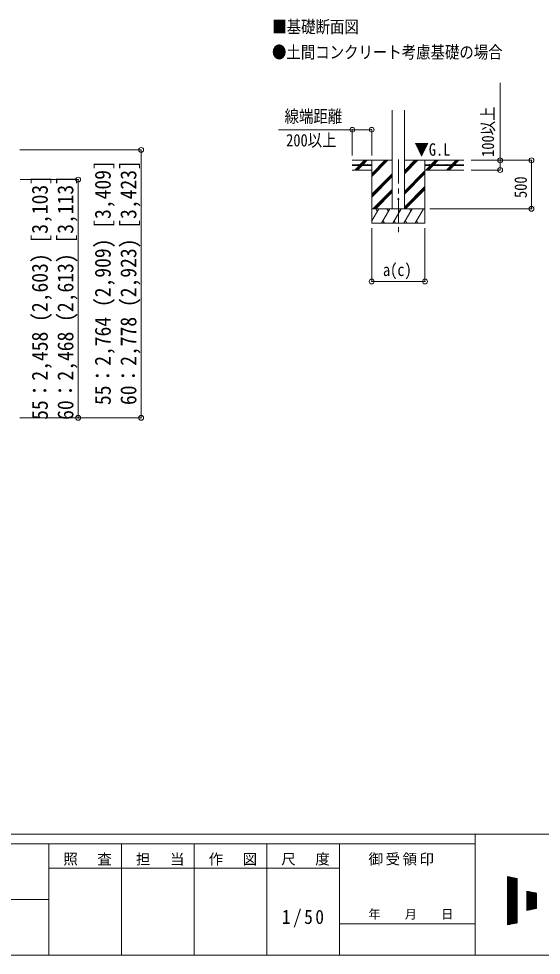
# Model space of a CAD drawing. Units: millimetres at full size, sheet at 1:50; details may follow other scales. Extents: x -14053 to 14053, y -9700 to 9700.
# Drawn here: x 4192 to 9585, y -9700 to -37 of the extents above; entities that cross this region are included whole.
import ezdxf
from ezdxf.enums import TextEntityAlignment as Align

# ---------------------------------------------------------------- set-up
doc = ezdxf.new("R2010")
doc.units = ezdxf.units.MM
doc.header["$LTSCALE"] = 50
doc.header["$PDMODE"] = 32
doc.header["$PDSIZE"] = 50
doc.linetypes.add('CHAIN1', pattern=[8, 5, -1, 1, -1])
for name, color, linetype, lineweight in [('0-8_TABLE1', 6, 'Continuous', 9), ('0-E', 7, 'Continuous', 9), ('F-0', 7, 'Continuous', 9)]:
    doc.layers.add(name, color=color, linetype=linetype, lineweight=lineweight)
doc.styles.add('ＭＳ ゴシック', font='')
doc.styles.get('ＭＳ ゴシック').set_extended_font_data('MS Gothic')

msp = doc.modelspace()

# ---------------------------------------------------------------- linework, layer by layer
at = {"layer": '0-8_TABLE1'}
for p, q in [((5455.61, -1390.79), (4204.61, -1390.79)), ((5455.61, -4154.9), (5455.61, -1390.79)), ((4805.61, -1696.57), (4205.61, -1696.57)), ((4805.61, -1696.57), (4805.61, -4154.9)), ((5455.61, -4154.9), (4204.61, -4154.9))]:
    msp.add_line(p, q, dxfattribs=at)
for p in [(5455.61, -1390.79), (4805.61, -1696.57), (4805.61, -4154.9), (5455.61, -4154.9)]:
    msp.add_point(p, dxfattribs=at)
at = {"layer": '0-E', "color": 6}
for p, q in [((9160.96, -699.39), (9160.96, -1597.89)), ((7634.96, -1182.63), (7634.96, -1447.89)), ((7834.96, -1182.63), (7634.96, -1182.63)), ((7834.96, -1182.63), (7834.96, -1447.89)), ((9484.96, -1497.89), (8859.96, -1497.89)), ((9160.96, -1597.89), (8859.96, -1597.89)), ((7834.96, -2747.89), (7834.96, -2197.89)), ((8384.96, -2747.89), (8384.96, -2197.89)), ((7834.96, -2747.89), (8384.96, -2747.89))]:
    msp.add_line(p, q, dxfattribs=at)
at = {"layer": '0-E', "color": 4}
for p, q in [((8047.46, -1997.89), (8047.46, -979.8)), ((8172.46, -1997.89), (8172.46, -979.8))]:
    msp.add_line(p, q, dxfattribs=at)
at = {"layer": '0-E', "color": 6, "lineweight": 18}
msp.add_line((7634.96, -1182.63), (6872.42, -1182.63), dxfattribs=at)
at = {"layer": '0-E'}
for p, q in [((8047.46, -1497.89), (7634.96, -1497.89)), ((7713.93, -1545.39), (7761.43, -1497.89)), ((7728.07, -1545.39), (7775.57, -1497.89)), ((7742.21, -1545.39), (7789.71, -1497.89)), ((7834.96, -1497.89), (7834.96, -2147.89)), ((7834.96, -1664.77), (8001.85, -1497.89)), ((7834.96, -1650.63), (7987.7, -1497.89)), ((7834.96, -1636.49), (7973.56, -1497.89)), ((8172.46, -1635.64), (8310.21, -1497.89)), ((8172.46, -1621.5), (8296.07, -1497.89)), ((8172.46, -1607.36), (8281.93, -1497.89)), ((8172.46, -1497.89), (8784.96, -1497.89)), ((8384.96, -1497.89), (8384.96, -2147.89)), ((8446.56, -1545.39), (8494.06, -1497.89)), ((8460.7, -1545.39), (8508.2, -1497.89)), ((8474.84, -1545.39), (8522.35, -1497.89)), ((8658.69, -1545.39), (8706.19, -1497.89)), ((8672.83, -1545.39), (8720.34, -1497.89)), ((8686.98, -1545.39), (8734.48, -1497.89)), ((7834.96, -1597.89), (7634.96, -1597.89)), ((7662.83, -1596.49), (7708.93, -1550.39)), ((7675.57, -1597.89), (7723.07, -1550.39)), ((7689.71, -1597.89), (7737.21, -1550.39)), ((7834.96, -1848.62), (8047.46, -1636.12)), ((8172.46, -1819.49), (8384.96, -1606.99)), ((8172.46, -1833.63), (8384.96, -1621.13)), ((8172.46, -1847.77), (8384.96, -1635.27)), ((8384.96, -1597.89), (8784.96, -1597.89)), ((8394.06, -1597.89), (8441.56, -1550.39)), ((8408.2, -1597.89), (8455.7, -1550.39)), ((8422.34, -1597.89), (8469.84, -1550.39)), ((8606.19, -1597.89), (8653.69, -1550.39)), ((8620.33, -1597.89), (8667.83, -1550.39)), ((8634.48, -1597.89), (8681.98, -1550.39)), ((7834.96, -1862.76), (8047.46, -1650.26)), ((7834.96, -1876.9), (8047.46, -1664.4)), ((7847.82, -1997.89), (8047.46, -1798.25)), ((7861.96, -1997.89), (8047.46, -1812.39)), ((7876.11, -1997.89), (8047.46, -1826.54)), ((8172.46, -1981.62), (8384.96, -1769.12)), ((8172.46, -1995.76), (8384.96, -1783.26)), ((8184.47, -1997.89), (8384.96, -1797.4)), ((8384.96, -1997.89), (7834.96, -1997.89)), ((7834.96, -2123.34), (7907.39, -1997.89)), ((7892.39, -2023.87), (7877.39, -1997.89)), ((7936.26, -2147.89), (8022.86, -1997.89)), ((8007.86, -2023.87), (7992.86, -1997.89)), ((8051.73, -2147.89), (8138.33, -1997.89)), ((8123.33, -2023.87), (8108.33, -1997.89)), ((8167.2, -2147.89), (8253.8, -1997.89)), ((8238.8, -2023.87), (8223.8, -1997.89)), ((8282.67, -2147.89), (8369.27, -1997.89)), ((8339.27, -1997.89), (8339.27, -1997.89)), ((7951.26, -2121.91), (7966.26, -2147.89)), ((8066.73, -2121.91), (8081.73, -2147.89)), ((8182.2, -2121.91), (8197.2, -2147.89)), ((8297.67, -2121.91), (8312.67, -2147.89)), ((7834.96, -2147.89), (8384.96, -2147.89))]:
    msp.add_line(p, q, dxfattribs=at)
at = {"layer": '0-E', "color": 3}
for p, q in [((7834.96, -1545.39), (7634.96, -1545.39)), ((7834.96, -1545.39), (7834.96, -1550.39)), ((8384.96, -1545.39), (8784.96, -1545.39)), ((8384.96, -1545.39), (8384.96, -1550.39)), ((7834.96, -1550.39), (7634.96, -1550.39)), ((8384.96, -1550.39), (8784.96, -1550.39))]:
    msp.add_line(p, q, dxfattribs=at)
at = {"layer": '0-E', "linetype": 'CHAIN1'}
msp.add_line((8109.96, -1488.68), (8109.96, -2247.89), dxfattribs=at)
at = {"layer": '0-E', "color": 6}
msp.add_lwpolyline([(9484.96, -1497.89), (9484.96, -1997.89), (8434.96, -1997.89)], dxfattribs=at)
at = {"layer": '0-E', "color": 3}
for centre in [(7699.96, -1542.89), (7789.96, -1542.89), (8429.96, -1542.89), (8519.96, -1542.89), (8609.96, -1542.89), (8699.96, -1542.89)]:
    msp.add_circle(centre, 2.5, dxfattribs=at)
at = {"layer": '0-E'}
msp.add_circle((8109.96, -1897.89), 5, dxfattribs=at)
at = {"layer": '0-E', "color": 6}
for p in [(7634.96, -1182.63), (7834.96, -1182.63), (9160.96, -1497.89), (9484.96, -1497.89), (9160.96, -1597.89), (9484.96, -1997.89), (7834.96, -2747.89), (8384.96, -2747.89)]:
    msp.add_point(p, dxfattribs=at)
at = {"layer": 'F-0', "color": 5, "lineweight": 5}
for p, q in [((-14053.43, -8450), (13346.57, -8450)), ((8901.98, -8450), (8901.98, -9700)), ((-14053.43, -8550), (8901.98, -8550)), ((4501.97, -8550), (4501.97, -9700)), ((5251.97, -8550), (5251.97, -9700)), ((6001.97, -8550), (6001.97, -9700)), ((6751.97, -8550), (6751.97, -9700)), ((7501.97, -8550), (7501.97, -9700)), ((4501.97, -8800), (7501.97, -8800)), ((-5748.03, -9125), (4501.97, -9125)), ((7501.97, -9375), (8901.98, -9375)), ((-14053.43, -9700), (13346.57, -9700))]:
    msp.add_line(p, q, dxfattribs=at)
at = {"layer": 'F-0'}
for p, q in [((9235.24, -8887.67), (9335.24, -8908.5)), ((9235.24, -8887.67), (9235.24, -9387.67)), ((9238.21, -9387.05), (9238.21, -8888.28)), ((9243.21, -9386.01), (9243.21, -8889.33)), ((9235.24, -8892.37), (9257.83, -8892.37)), ((9235.24, -8897.37), (9281.83, -8897.37)), ((9235.24, -8902.37), (9305.83, -8902.37)), ((9235.24, -8907.37), (9329.83, -8907.37)), ((9235.24, -8912.37), (9335.24, -8912.37)), ((9235.24, -8917.37), (9335.24, -8917.37)), ((9235.24, -8922.37), (9335.24, -8922.37)), ((9235.24, -8927.37), (9335.24, -8927.37)), ((9235.24, -8932.37), (9335.24, -8932.37)), ((9235.24, -8937.37), (9335.24, -8937.37)), ((9235.24, -8942.37), (9335.24, -8942.37)), ((9235.24, -8947.37), (9335.24, -8947.37)), ((9235.24, -8952.37), (9335.24, -8952.37)), ((9235.24, -8957.37), (9335.24, -8957.37)), ((9235.24, -8962.37), (9335.24, -8962.37)), ((9235.24, -8967.37), (9335.24, -8967.37)), ((9235.24, -8972.37), (9335.24, -8972.37)), ((9235.24, -8977.37), (9335.24, -8977.37)), ((9235.24, -8982.37), (9335.24, -8982.37)), ((9248.21, -9384.97), (9248.21, -8890.37)), ((9253.21, -9383.93), (9253.21, -8891.41)), ((9258.21, -9382.88), (9258.21, -8892.45)), ((9263.21, -9381.84), (9263.21, -8893.49)), ((9268.21, -9380.8), (9268.21, -8894.53)), ((9273.21, -9379.76), (9273.21, -8895.58)), ((9278.21, -9378.72), (9278.21, -8896.62)), ((9283.21, -9377.68), (9283.21, -8897.66)), ((9288.21, -9376.63), (9288.21, -8898.7)), ((9293.21, -9375.59), (9293.21, -8899.74)), ((9298.21, -9374.55), (9298.21, -8900.78)), ((9303.21, -9373.51), (9303.21, -8901.83)), ((9308.21, -9372.47), (9308.21, -8902.87)), ((9313.21, -9371.43), (9313.21, -8903.91)), ((9318.21, -9370.38), (9318.21, -8904.95)), ((9323.21, -9369.34), (9323.21, -8905.99)), ((9328.21, -9368.3), (9328.21, -8907.03)), ((9333.21, -9367.26), (9333.21, -8908.08)), ((9335.24, -8908.5), (9335.24, -9366.83)), ((9235.24, -8987.37), (9335.24, -8987.37)), ((9235.24, -8992.37), (9335.24, -8992.37)), ((9235.24, -8997.37), (9335.24, -8997.37)), ((9235.24, -9002.37), (9335.24, -9002.37)), ((9235.24, -9007.37), (9335.24, -9007.37)), ((9235.24, -9012.37), (9335.24, -9012.37)), ((9235.24, -9017.37), (9335.24, -9017.37)), ((9235.24, -9022.37), (9335.24, -9022.37)), ((9235.24, -9027.37), (9335.24, -9027.37)), ((9235.24, -9032.37), (9335.24, -9032.37)), ((9235.24, -9037.37), (9335.24, -9037.37)), ((9235.24, -9042.37), (9335.24, -9042.37)), ((9235.24, -9047.37), (9335.24, -9047.37)), ((9235.24, -9052.37), (9335.24, -9052.37)), ((9235.24, -9057.37), (9335.24, -9057.37)), ((9235.24, -9062.37), (9335.24, -9062.37)), ((9235.24, -9067.37), (9335.24, -9067.37)), ((9235.24, -9072.37), (9335.24, -9072.37)), ((9235.24, -9077.37), (9335.24, -9077.37)), ((9235.24, -9082.37), (9335.24, -9082.37)), ((9435.24, -9037.67), (9535.24, -9058.5)), ((9435.24, -9037.67), (9435.24, -9237.67)), ((9435.24, -9042.37), (9457.83, -9042.37)), ((9435.24, -9047.37), (9481.83, -9047.37)), ((9435.24, -9052.37), (9505.83, -9052.37)), ((9435.24, -9057.37), (9529.83, -9057.37)), ((9435.24, -9062.37), (9535.24, -9062.37)), ((9435.24, -9067.37), (9535.24, -9067.37)), ((9435.24, -9072.37), (9535.24, -9072.37)), ((9435.24, -9077.37), (9535.24, -9077.37)), ((9435.24, -9082.37), (9535.24, -9082.37)), ((9438.21, -9237.05), (9438.21, -9038.28)), ((9443.21, -9236.01), (9443.21, -9039.33)), ((9448.21, -9234.97), (9448.21, -9040.37)), ((9453.21, -9233.93), (9453.21, -9041.41)), ((9458.21, -9232.88), (9458.21, -9042.45)), ((9463.21, -9231.84), (9463.21, -9043.49)), ((9468.21, -9230.8), (9468.21, -9044.53)), ((9473.21, -9229.76), (9473.21, -9045.58)), ((9478.21, -9228.72), (9478.21, -9046.62)), ((9483.21, -9227.68), (9483.21, -9047.66)), ((9488.21, -9226.63), (9488.21, -9048.7)), ((9493.21, -9225.59), (9493.21, -9049.74)), ((9498.21, -9224.55), (9498.21, -9050.78)), ((9503.21, -9223.51), (9503.21, -9051.83)), ((9508.21, -9222.47), (9508.21, -9052.87)), ((9513.21, -9221.43), (9513.21, -9053.91)), ((9518.21, -9220.38), (9518.21, -9054.95)), ((9523.21, -9219.34), (9523.21, -9055.99)), ((9528.21, -9218.3), (9528.21, -9057.03)), ((9533.21, -9217.26), (9533.21, -9058.08)), ((9535.24, -9058.5), (9535.24, -9216.83)), ((9235.24, -9087.37), (9335.24, -9087.37)), ((9235.24, -9092.37), (9335.24, -9092.37)), ((9235.24, -9097.37), (9335.24, -9097.37)), ((9235.24, -9102.37), (9335.24, -9102.37)), ((9235.24, -9107.37), (9335.24, -9107.37)), ((9235.24, -9112.37), (9335.24, -9112.37)), ((9235.24, -9117.37), (9335.24, -9117.37)), ((9235.24, -9122.37), (9335.24, -9122.37)), ((9235.24, -9127.37), (9335.24, -9127.37)), ((9235.24, -9132.37), (9335.24, -9132.37)), ((9235.24, -9137.37), (9335.24, -9137.37)), ((9235.24, -9142.37), (9335.24, -9142.37)), ((9235.24, -9147.37), (9335.24, -9147.37)), ((9235.24, -9152.37), (9335.24, -9152.37)), ((9235.24, -9157.37), (9335.24, -9157.37)), ((9235.24, -9162.37), (9335.24, -9162.37)), ((9235.24, -9167.37), (9335.24, -9167.37)), ((9235.24, -9172.37), (9335.24, -9172.37)), ((9235.24, -9177.37), (9335.24, -9177.37)), ((9435.24, -9087.37), (9535.24, -9087.37)), ((9435.24, -9092.37), (9535.24, -9092.37)), ((9435.24, -9097.37), (9535.24, -9097.37)), ((9435.24, -9102.37), (9535.24, -9102.37)), ((9435.24, -9107.37), (9535.24, -9107.37)), ((9435.24, -9112.37), (9535.24, -9112.37)), ((9435.24, -9117.37), (9535.24, -9117.37)), ((9435.24, -9122.37), (9535.24, -9122.37)), ((9435.24, -9127.37), (9535.24, -9127.37)), ((9435.24, -9132.37), (9535.24, -9132.37)), ((9435.24, -9137.37), (9535.24, -9137.37)), ((9435.24, -9142.37), (9535.24, -9142.37)), ((9435.24, -9147.37), (9535.24, -9147.37)), ((9435.24, -9152.37), (9535.24, -9152.37)), ((9435.24, -9157.37), (9535.24, -9157.37)), ((9435.24, -9162.37), (9535.24, -9162.37)), ((9435.24, -9167.37), (9535.24, -9167.37)), ((9435.24, -9172.37), (9535.24, -9172.37)), ((9435.24, -9177.37), (9535.24, -9177.37)), ((9235.24, -9182.37), (9335.24, -9182.37)), ((9235.24, -9187.37), (9335.24, -9187.37)), ((9235.24, -9192.37), (9335.24, -9192.37)), ((9235.24, -9197.37), (9335.24, -9197.37)), ((9235.24, -9202.37), (9335.24, -9202.37)), ((9235.24, -9207.37), (9335.24, -9207.37)), ((9235.24, -9212.37), (9335.24, -9212.37)), ((9235.24, -9217.37), (9335.24, -9217.37)), ((9235.24, -9222.37), (9335.24, -9222.37)), ((9235.24, -9227.37), (9335.24, -9227.37)), ((9235.24, -9232.37), (9335.24, -9232.37)), ((9235.24, -9237.37), (9335.24, -9237.37)), ((9235.24, -9242.37), (9335.24, -9242.37)), ((9235.24, -9247.37), (9335.24, -9247.37)), ((9235.24, -9252.37), (9335.24, -9252.37)), ((9235.24, -9257.37), (9335.24, -9257.37)), ((9235.24, -9262.37), (9335.24, -9262.37)), ((9235.24, -9267.37), (9335.24, -9267.37)), ((9235.24, -9272.37), (9335.24, -9272.37)), ((9435.24, -9182.37), (9535.24, -9182.37)), ((9435.24, -9187.37), (9535.24, -9187.37)), ((9435.24, -9192.37), (9535.24, -9192.37)), ((9435.24, -9197.37), (9535.24, -9197.37)), ((9435.24, -9202.37), (9535.24, -9202.37)), ((9435.24, -9207.37), (9535.24, -9207.37)), ((9435.24, -9212.37), (9535.24, -9212.37)), ((9435.24, -9237.67), (9535.24, -9216.83)), ((9435.24, -9217.37), (9532.66, -9217.37)), ((9435.24, -9222.37), (9508.66, -9222.37)), ((9435.24, -9227.37), (9484.66, -9227.37)), ((9435.24, -9232.37), (9460.66, -9232.37)), ((9435.24, -9237.37), (9436.66, -9237.37)), ((9235.24, -9277.37), (9335.24, -9277.37)), ((9235.24, -9282.37), (9335.24, -9282.37)), ((9235.24, -9287.37), (9335.24, -9287.37)), ((9235.24, -9292.37), (9335.24, -9292.37)), ((9235.24, -9297.37), (9335.24, -9297.37)), ((9235.24, -9302.37), (9335.24, -9302.37)), ((9235.24, -9307.37), (9335.24, -9307.37)), ((9235.24, -9312.37), (9335.24, -9312.37)), ((9235.24, -9317.37), (9335.24, -9317.37)), ((9235.24, -9322.37), (9335.24, -9322.37)), ((9235.24, -9327.37), (9335.24, -9327.37)), ((9235.24, -9332.37), (9335.24, -9332.37)), ((9235.24, -9337.37), (9335.24, -9337.37)), ((9235.24, -9342.37), (9335.24, -9342.37)), ((9235.24, -9347.37), (9335.24, -9347.37)), ((9235.24, -9352.37), (9335.24, -9352.37)), ((9235.24, -9357.37), (9335.24, -9357.37)), ((9235.24, -9362.37), (9335.24, -9362.37)), ((9335.24, -9366.83), (9235.24, -9387.67)), ((9235.24, -9367.37), (9332.66, -9367.37)), ((9235.24, -9372.37), (9308.66, -9372.37)), ((9235.24, -9377.37), (9284.66, -9377.37)), ((9235.24, -9382.37), (9260.66, -9382.37)), ((9235.24, -9387.37), (9236.66, -9387.37))]:
    msp.add_line(p, q, dxfattribs=at)

# ---------------------------------------------------------------- texts
at = {"layer": '0-8_TABLE1', "color": 7, "style": 'ＭＳ ゴシック', "width": 0.9}
for s, p in [('55：2,764 (2,909) [3,409]', (5191.1, -4022.84)), ('60：2,778 (2,923) [3,423]', (5455.61, -4022.84)), ('55：2,458 (2,603) [3,103]', (4541.1, -4175.73)), ('60：2,468 (2,613) [3,113]', (4805.61, -4175.73))]:
    msp.add_text(s, height=165, rotation=90, dxfattribs=at).set_placement(p, align=Align.BOTTOM_LEFT)
at = {"layer": '0-E', "style": 'ＭＳ ゴシック', "width": 0.85}
for s, p in [('■基礎断面図', (6809.37, -222.48)), ('●土間コンクリート考慮基礎の場合', (6806.04, -484.55)), ('線端距離', (6936.01, -1146.66)), ('200以上', (6952.18, -1393.1)), ('▼G.L', (8275.85, -1488.97)), ('a(c)', (7951.21, -2730.14))]:
    msp.add_text(s, height=128.3, dxfattribs=at).set_placement(p, align=Align.BOTTOM_LEFT)
for s, p in [('100以上', (9136.14, -1462.44)), ('500', (9474.52, -1886.64))]:
    msp.add_text(s, height=128.3, rotation=90, dxfattribs=at).set_placement(p, align=Align.BOTTOM_LEFT)
at = {"layer": 'F-0', "style": 'ＭＳ ゴシック'}
msp.add_text('年\u3000\u3000月\u3000\u3000日', height=91.64, dxfattribs=at).set_placement((7801.98, -9350), align=Align.BOTTOM_LEFT)
at = {"layer": 'F-0', "attachment_point": 7, "style": 'ＭＳ ゴシック'}
for s, insert, char_height in [('\\T1.17;照\u3000査', (4651.98, -8775), 110), ('\\T1.17;担\u3000当', (5401.98, -8775), 110), ('\\T1.17;作\u3000図', (6151.97, -8775), 110), ('\\T1.17;尺\u3000度', (6901.98, -8775), 110), ('\\T1.17;御受領印', (7801.97, -8775), 110), ('\\T1.28;\\W0.9;1/50', (6908.22, -9412.5), 146.6)]:
    msp.add_mtext(s, dxfattribs=dict(at, insert=insert, char_height=char_height))

doc.saveas('drawing.dxf')
